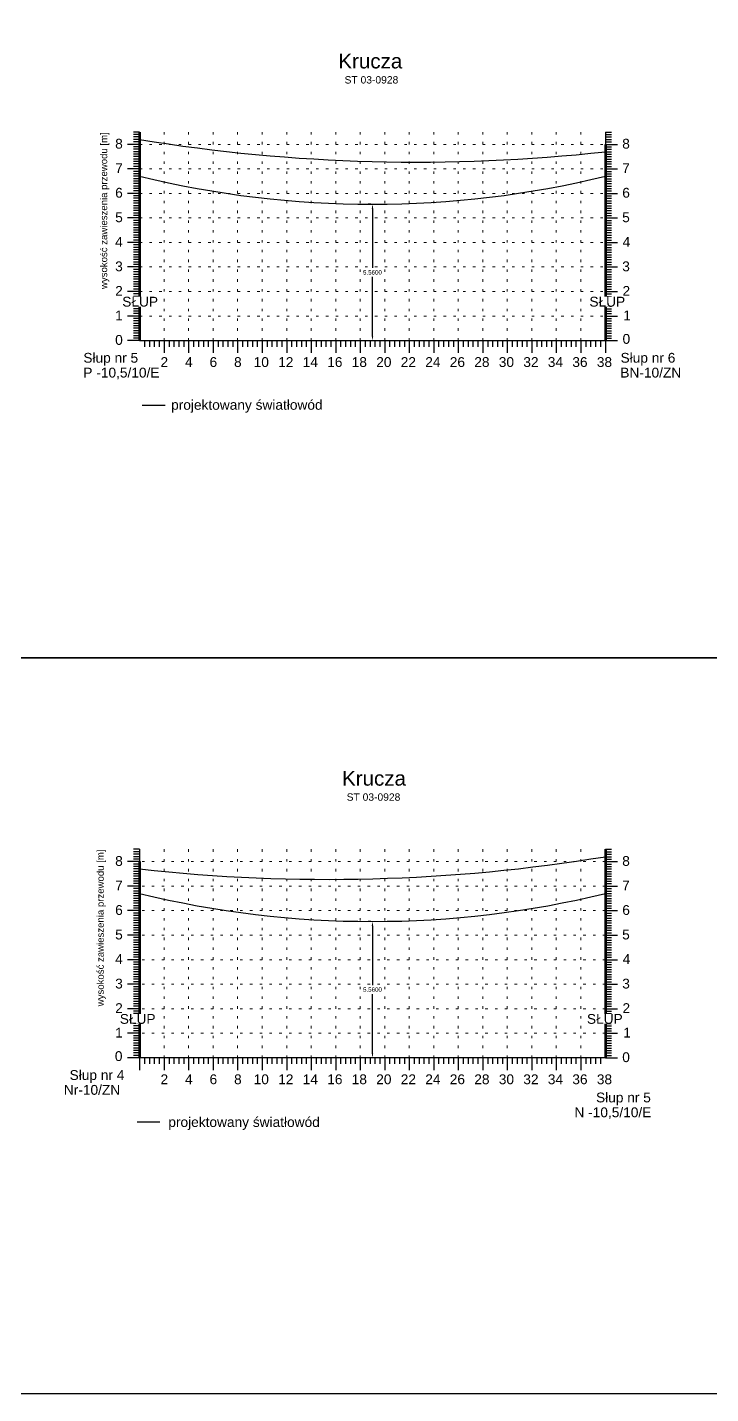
# Model space of a CAD drawing. Header units: metres. Extents: x -155 to 1812, y 681 to 886.
# Drawn here: x 806.1 to 834, y 770.5 to 826.2 of the extents above; entities that cross this region are included whole.
import ezdxf

# ---------------------------------------------------------------- set-up
doc = ezdxf.new("R2010")
doc.units = ezdxf.units.M
doc.header["$MEASUREMENT"] = 0
doc.linetypes.add('ACAD_ISO07W100', pattern=[3, 0, -3])
doc.styles.get("Standard").update_dxf_attribs({"font": 'arial.ttf'})
doc.dimstyles.get("Standard").update_dxf_attribs({"dimtxt": 0.18, "dimasz": 0.18, "dimexe": 0.18, "dimexo": 0.0625, "dimgap": 0.09, "dimtad": 0, "dimtih": 1, "dimtoh": 1, "dimdec": 4, "dimzin": 0, "dimdsep": 46, "dimtxsty": 'Standard', "dimcen": 0.09, "dimadec": 0, "dimazin": 0, "dimtfac": 1, "dimtdec": 4, "dimtofl": 0, "dimtmove": 0, "dimatfit": 3, "dimfxl": 1, "dimtolj": 1, "dimtzin": 0, "dimarcsym": 0})

# ---------------------------------------------------------------- blocks, each defined once
blk = doc.blocks.new('*D292')
at = {"color": 0, "lineweight": -2}
for p, q in [((820.098, 819.016), (819.98, 819.016)), ((820.16, 818.836), (820.16, 816.418)), ((820.16, 813.636), (820.16, 816.054)), ((813.323, 813.456), (820.34, 813.456))]:
    blk.add_line(p, q, dxfattribs=at)
at = {"color": 0}
for points in [[(820.19, 818.836), (820.13, 818.836), (820.16, 819.016)], [(820.13, 813.636), (820.19, 813.636), (820.16, 813.456)]]:
    blk.add_solid(points, dxfattribs=at)
at = {"layer": 'Defpoints', "color": 0}
for p in [(820.16, 819.016), (813.26, 813.456), (820.16, 813.456)]:
    blk.add_point(p, dxfattribs=at)
at = {"color": 0, "lineweight": 25, "insert": (820.16, 816.236), "char_height": 0.18, "attachment_point": 5}
blk.add_mtext('\\A1;5.5600', dxfattribs=at)
blk = doc.blocks.new('*D221')
at = {"color": 0, "lineweight": -2}
for p, q in [((820.098, 789.775), (819.98, 789.775)), ((820.16, 789.595), (820.16, 787.177)), ((820.16, 784.395), (820.16, 786.813)), ((826.998, 784.215), (819.98, 784.215))]:
    blk.add_line(p, q, dxfattribs=at)
at = {"color": 0}
for points in [[(820.19, 789.595), (820.13, 789.595), (820.16, 789.775)], [(820.13, 784.395), (820.19, 784.395), (820.16, 784.215)]]:
    blk.add_solid(points, dxfattribs=at)
at = {"layer": 'Defpoints', "color": 0}
for p in [(820.16, 789.775), (820.16, 784.215), (827.06, 784.215)]:
    blk.add_point(p, dxfattribs=at)
at = {"color": 0, "lineweight": 25, "insert": (820.16, 786.995), "char_height": 0.18, "attachment_point": 5}
blk.add_mtext('\\A1;5.5600', dxfattribs=at)

msp = doc.modelspace()

# ---------------------------------------------------------------- linework, layer by layer
for p, q in [((810.66049, 821.95596), (810.41049, 821.95596)), ((810.66049, 821.85596), (810.41049, 821.85596)), ((810.66049, 821.75596), (810.41049, 821.75596)), ((810.66049, 821.65596), (810.41049, 821.65596)), ((810.66049, 821.95596), (810.66049, 813.45596)), ((829.66049, 821.95596), (829.66049, 813.45596)), ((829.66049, 821.95596), (829.91049, 821.95596)), ((829.66049, 821.85596), (829.91049, 821.85596)), ((829.66049, 821.75596), (829.91049, 821.75596)), ((829.66049, 821.65596), (829.91049, 821.65596)), ((810.66049, 821.45596), (810.16049, 821.45596)), ((810.66049, 821.45596), (810.16049, 821.45596)), ((810.66049, 821.55596), (810.41049, 821.55596)), ((810.66049, 821.35596), (810.41049, 821.35596)), ((810.66049, 821.25596), (810.41049, 821.25596)), ((810.66049, 821.15596), (810.41049, 821.15596)), ((829.66049, 821.55596), (829.91049, 821.55596)), ((829.66049, 821.45596), (830.16049, 821.45596)), ((829.66049, 821.45596), (830.16049, 821.45596)), ((829.66049, 821.35596), (829.91049, 821.35596)), ((829.66049, 821.25596), (829.91049, 821.25596)), ((829.66049, 821.15596), (829.91049, 821.15596)), ((810.66049, 821.05596), (810.41049, 821.05596)), ((810.66049, 820.95596), (810.41049, 820.95596)), ((810.66049, 820.85596), (810.41049, 820.85596)), ((810.66049, 820.75596), (810.41049, 820.75596)), ((810.66049, 820.65596), (810.41049, 820.65596)), ((810.66049, 820.55596), (810.41049, 820.55596)), ((829.66049, 821.05596), (829.91049, 821.05596)), ((829.66049, 820.95596), (829.91049, 820.95596)), ((829.66049, 820.85596), (829.91049, 820.85596)), ((829.66049, 820.75596), (829.91049, 820.75596)), ((829.66049, 820.65596), (829.91049, 820.65596)), ((829.66049, 820.55596), (829.91049, 820.55596)), ((810.66049, 820.45596), (810.16049, 820.45596)), ((810.66049, 820.45596), (810.16049, 820.45596)), ((810.66049, 820.35596), (810.41049, 820.35596)), ((810.66049, 820.25596), (810.41049, 820.25596)), ((810.66049, 820.15596), (810.41049, 820.15596)), ((810.66049, 820.05596), (810.41049, 820.05596)), ((829.66049, 820.45596), (830.16049, 820.45596)), ((829.66049, 820.45596), (830.16049, 820.45596)), ((829.66049, 820.35596), (829.91049, 820.35596)), ((829.66049, 820.25596), (829.91049, 820.25596)), ((829.66049, 820.15596), (829.91049, 820.15596)), ((829.66049, 820.05596), (829.91049, 820.05596)), ((810.66049, 819.45596), (810.16049, 819.45596)), ((810.66049, 819.45596), (810.16049, 819.45596)), ((810.66049, 819.95596), (810.41049, 819.95596)), ((810.66049, 819.85596), (810.41049, 819.85596)), ((810.66049, 819.75596), (810.41049, 819.75596)), ((810.66049, 819.65596), (810.41049, 819.65596)), ((810.66049, 819.55596), (810.41049, 819.55596)), ((829.66049, 819.95596), (829.91049, 819.95596)), ((829.66049, 819.85596), (829.91049, 819.85596)), ((829.66049, 819.75596), (829.91049, 819.75596)), ((829.66049, 819.65596), (829.91049, 819.65596)), ((829.66049, 819.55596), (829.91049, 819.55596)), ((829.66049, 819.45596), (830.16049, 819.45596)), ((829.66049, 819.45596), (830.16049, 819.45596)), ((810.66049, 819.35596), (810.41049, 819.35596)), ((810.66049, 819.25596), (810.41049, 819.25596)), ((810.66049, 819.15596), (810.41049, 819.15596)), ((810.66049, 819.05596), (810.41049, 819.05596)), ((810.66049, 818.95596), (810.41049, 818.95596)), ((829.66049, 819.35596), (829.91049, 819.35596)), ((829.66049, 819.25596), (829.91049, 819.25596)), ((829.66049, 819.15596), (829.91049, 819.15596)), ((829.66049, 819.05596), (829.91049, 819.05596)), ((829.66049, 818.95596), (829.91049, 818.95596)), ((810.66049, 818.45596), (810.16049, 818.45596)), ((810.66049, 818.45596), (810.16049, 818.45596)), ((810.66049, 818.85596), (810.41049, 818.85596)), ((810.66049, 818.75596), (810.41049, 818.75596)), ((810.66049, 818.65596), (810.41049, 818.65596)), ((810.66049, 818.55596), (810.41049, 818.55596)), ((810.66049, 818.35596), (810.41049, 818.35596)), ((829.66049, 818.85596), (829.91049, 818.85596)), ((829.66049, 818.75596), (829.91049, 818.75596)), ((829.66049, 818.65596), (829.91049, 818.65596)), ((829.66049, 818.55596), (829.91049, 818.55596)), ((829.66049, 818.45596), (830.16049, 818.45596)), ((829.66049, 818.45596), (830.16049, 818.45596)), ((829.66049, 818.35596), (829.91049, 818.35596)), ((810.66049, 818.25596), (810.41049, 818.25596)), ((810.66049, 818.15596), (810.41049, 818.15596)), ((810.66049, 818.05596), (810.41049, 818.05596)), ((810.66049, 817.95596), (810.41049, 817.95596)), ((810.66049, 817.85596), (810.41049, 817.85596)), ((810.66049, 817.75596), (810.41049, 817.75596)), ((829.66049, 818.25596), (829.91049, 818.25596)), ((829.66049, 818.15596), (829.91049, 818.15596)), ((829.66049, 818.05596), (829.91049, 818.05596)), ((829.66049, 817.95596), (829.91049, 817.95596)), ((829.66049, 817.85596), (829.91049, 817.85596)), ((829.66049, 817.75596), (829.91049, 817.75596)), ((810.66049, 817.45596), (810.16049, 817.45596)), ((810.66049, 817.45596), (810.16049, 817.45596)), ((810.66049, 817.65596), (810.41049, 817.65596)), ((810.66049, 817.55596), (810.41049, 817.55596)), ((810.66049, 817.35596), (810.41049, 817.35596)), ((810.66049, 817.25596), (810.41049, 817.25596)), ((829.66049, 817.65596), (829.91049, 817.65596)), ((829.66049, 817.55596), (829.91049, 817.55596)), ((829.66049, 817.45596), (830.16049, 817.45596)), ((829.66049, 817.45596), (830.16049, 817.45596)), ((829.66049, 817.35596), (829.91049, 817.35596)), ((829.66049, 817.25596), (829.91049, 817.25596)), ((810.66049, 817.15596), (810.41049, 817.15596)), ((810.66049, 817.05596), (810.41049, 817.05596)), ((810.66049, 816.95596), (810.41049, 816.95596)), ((810.66049, 816.85596), (810.41049, 816.85596)), ((810.66049, 816.75596), (810.41049, 816.75596)), ((810.66049, 816.65596), (810.41049, 816.65596)), ((829.66049, 817.15596), (829.91049, 817.15596)), ((829.66049, 817.05596), (829.91049, 817.05596)), ((829.66049, 816.95596), (829.91049, 816.95596)), ((829.66049, 816.85596), (829.91049, 816.85596)), ((829.66049, 816.75596), (829.91049, 816.75596)), ((829.66049, 816.65596), (829.91049, 816.65596)), ((810.66049, 816.45596), (810.16049, 816.45596)), ((810.66049, 816.45596), (810.16049, 816.45596)), ((810.66049, 816.55596), (810.41049, 816.55596)), ((810.66049, 816.35596), (810.41049, 816.35596)), ((810.66049, 816.25596), (810.41049, 816.25596)), ((810.66049, 816.15596), (810.41049, 816.15596)), ((829.66049, 816.55596), (829.91049, 816.55596)), ((829.66049, 816.45596), (830.16049, 816.45596)), ((829.66049, 816.45596), (830.16049, 816.45596)), ((829.66049, 816.35596), (829.91049, 816.35596)), ((829.66049, 816.25596), (829.91049, 816.25596)), ((829.66049, 816.15596), (829.91049, 816.15596)), ((810.66049, 816.05596), (810.41049, 816.05596)), ((810.66049, 815.95596), (810.41049, 815.95596)), ((810.66049, 815.85596), (810.41049, 815.85596)), ((810.66049, 815.75596), (810.41049, 815.75596)), ((810.66049, 815.65596), (810.41049, 815.65596)), ((810.66049, 815.55596), (810.41049, 815.55596)), ((829.66049, 816.05596), (829.91049, 816.05596)), ((829.66049, 815.95596), (829.91049, 815.95596)), ((829.66049, 815.85596), (829.91049, 815.85596)), ((829.66049, 815.75596), (829.91049, 815.75596)), ((829.66049, 815.65596), (829.91049, 815.65596)), ((829.66049, 815.55596), (829.91049, 815.55596)), ((810.66049, 815.45596), (810.16049, 815.45596)), ((810.66049, 815.45596), (810.16049, 815.45596)), ((810.66049, 815.35596), (810.41049, 815.35596)), ((810.66049, 815.25596), (810.41049, 815.25596)), ((810.66049, 815.15596), (810.41049, 815.15596)), ((810.66049, 815.05596), (810.41049, 815.05596)), ((829.66049, 815.45596), (830.16049, 815.45596)), ((829.66049, 815.45596), (830.16049, 815.45596)), ((829.66049, 815.35596), (829.91049, 815.35596)), ((829.66049, 815.25596), (829.91049, 815.25596)), ((829.66049, 815.15596), (829.91049, 815.15596)), ((829.66049, 815.05596), (829.91049, 815.05596)), ((810.66049, 814.45596), (810.16049, 814.45596)), ((810.66049, 814.45596), (810.16049, 814.45596)), ((810.66049, 814.95596), (810.41049, 814.95596)), ((810.66049, 814.85596), (810.41049, 814.85596)), ((810.66049, 814.75596), (810.41049, 814.75596)), ((810.66049, 814.65596), (810.41049, 814.65596)), ((810.66049, 814.55596), (810.41049, 814.55596)), ((829.66049, 814.95596), (829.91049, 814.95596)), ((829.66049, 814.85596), (829.91049, 814.85596)), ((829.66049, 814.75596), (829.91049, 814.75596)), ((829.66049, 814.65596), (829.91049, 814.65596)), ((829.66049, 814.55596), (829.91049, 814.55596)), ((829.66049, 814.45596), (830.16049, 814.45596)), ((829.66049, 814.45596), (830.16049, 814.45596)), ((810.66049, 814.35596), (810.41049, 814.35596)), ((810.66049, 814.25596), (810.41049, 814.25596)), ((810.66049, 814.15596), (810.41049, 814.15596)), ((810.66049, 814.05596), (810.41049, 814.05596)), ((810.66049, 813.95596), (810.41049, 813.95596)), ((829.66049, 814.35596), (829.91049, 814.35596)), ((829.66049, 814.25596), (829.91049, 814.25596)), ((829.66049, 814.15596), (829.91049, 814.15596)), ((829.66049, 814.05596), (829.91049, 814.05596)), ((829.66049, 813.95596), (829.91049, 813.95596)), ((810.66049, 813.45596), (810.16049, 813.45596)), ((810.66049, 813.85596), (810.41049, 813.85596)), ((810.66049, 813.75596), (810.41049, 813.75596)), ((810.66049, 813.65596), (810.41049, 813.65596)), ((810.66049, 813.55596), (810.41049, 813.55596)), ((810.66049, 813.45596), (810.41049, 813.45596)), ((810.66049, 813.45596), (830.16049, 813.45596)), ((810.86049, 813.45596), (810.86049, 813.20596)), ((811.06049, 813.45596), (811.06049, 813.20596)), ((811.26049, 813.45596), (811.26049, 813.20596)), ((811.46049, 813.45596), (811.46049, 813.20596)), ((811.66049, 813.45596), (811.66049, 812.95596)), ((811.86049, 813.45596), (811.86049, 813.20596)), ((812.06049, 813.45596), (812.06049, 813.20596)), ((812.26049, 813.45596), (812.26049, 813.20596)), ((812.46049, 813.45596), (812.46049, 813.20596)), ((812.66049, 813.45596), (812.66049, 812.95596)), ((812.86049, 813.45596), (812.86049, 813.20596)), ((813.06049, 813.45596), (813.06049, 813.20596)), ((813.26049, 813.45596), (813.26049, 813.20596)), ((813.46049, 813.45596), (813.46049, 813.20596)), ((813.66049, 813.45596), (813.66049, 812.95596)), ((813.86049, 813.45596), (813.86049, 813.20596)), ((814.06049, 813.45596), (814.06049, 813.20596)), ((814.26049, 813.45596), (814.26049, 813.20596)), ((814.46049, 813.45596), (814.46049, 813.20596)), ((814.66049, 813.45596), (814.66049, 812.95596)), ((814.86049, 813.45596), (814.86049, 813.20596)), ((815.06049, 813.45596), (815.06049, 813.20596)), ((815.26049, 813.45596), (815.26049, 813.20596)), ((815.46049, 813.45596), (815.46049, 813.20596)), ((815.66049, 813.45596), (815.66049, 812.95596)), ((815.86049, 813.45596), (815.86049, 813.20596)), ((816.06049, 813.45596), (816.06049, 813.20596)), ((816.26049, 813.45596), (816.26049, 813.20596)), ((816.46049, 813.45596), (816.46049, 813.20596)), ((816.66049, 813.45596), (816.66049, 812.95596)), ((816.86049, 813.45596), (816.86049, 813.20596)), ((817.06049, 813.45596), (817.06049, 813.20596)), ((817.26049, 813.45596), (817.26049, 813.20596)), ((817.46049, 813.45596), (817.46049, 813.20596)), ((817.66049, 813.45596), (817.66049, 812.95596)), ((817.86049, 813.45596), (817.86049, 813.20596)), ((818.06049, 813.45596), (818.06049, 813.20596)), ((818.26049, 813.45596), (818.26049, 813.20596)), ((818.46049, 813.45596), (818.46049, 813.20596)), ((818.66049, 813.45596), (818.66049, 812.95596)), ((818.86049, 813.45596), (818.86049, 813.20596)), ((819.06049, 813.45596), (819.06049, 813.20596)), ((819.26049, 813.45596), (819.26049, 813.20596)), ((819.46049, 813.45596), (819.46049, 813.20596)), ((819.66049, 813.45596), (819.66049, 812.95596)), ((819.86049, 813.45596), (819.86049, 813.20596)), ((820.06049, 813.45596), (820.06049, 813.20596)), ((820.26049, 813.45596), (820.26049, 813.20596)), ((820.46049, 813.45596), (820.46049, 813.20596)), ((820.66049, 813.45596), (820.66049, 812.95596)), ((820.86049, 813.45596), (820.86049, 813.20596)), ((821.06049, 813.45596), (821.06049, 813.20596)), ((821.26049, 813.45596), (821.26049, 813.20596)), ((821.46049, 813.45596), (821.46049, 813.20596)), ((821.66049, 813.45596), (821.66049, 812.95596)), ((821.86049, 813.45596), (821.86049, 813.20596)), ((822.06049, 813.45596), (822.06049, 813.20596)), ((822.26049, 813.45596), (822.26049, 813.20596)), ((822.46049, 813.45596), (822.46049, 813.20596)), ((822.66049, 813.45596), (822.66049, 812.95596)), ((822.86049, 813.45596), (822.86049, 813.20596)), ((823.06049, 813.45596), (823.06049, 813.20596)), ((823.26049, 813.45596), (823.26049, 813.20596)), ((823.46049, 813.45596), (823.46049, 813.20596)), ((823.66049, 813.45596), (823.66049, 812.95596)), ((823.86049, 813.45596), (823.86049, 813.20596)), ((824.06049, 813.45596), (824.06049, 813.20596)), ((824.26049, 813.45596), (824.26049, 813.20596)), ((824.46049, 813.45596), (824.46049, 813.20596)), ((824.66049, 813.45596), (824.66049, 812.95596)), ((824.86049, 813.45596), (824.86049, 813.20596)), ((825.06049, 813.45596), (825.06049, 813.20596)), ((825.26049, 813.45596), (825.26049, 813.20596)), ((825.46049, 813.45596), (825.46049, 813.20596)), ((825.66049, 813.45596), (825.66049, 812.95596)), ((825.86049, 813.45596), (825.86049, 813.20596)), ((826.06049, 813.45596), (826.06049, 813.20596)), ((826.26049, 813.45596), (826.26049, 813.20596)), ((826.46049, 813.45596), (826.46049, 813.20596)), ((826.66049, 813.45596), (826.66049, 812.95596)), ((826.86049, 813.45596), (826.86049, 813.20596)), ((827.06049, 813.45596), (827.06049, 813.20596)), ((827.26049, 813.45596), (827.26049, 813.20596)), ((827.46049, 813.45596), (827.46049, 813.20596)), ((827.66049, 813.45596), (827.66049, 812.95596)), ((827.86049, 813.45596), (827.86049, 813.20596)), ((828.06049, 813.45596), (828.06049, 813.20596)), ((828.26049, 813.45596), (828.26049, 813.20596)), ((828.46049, 813.45596), (828.46049, 813.20596)), ((828.66049, 813.45596), (828.66049, 812.95596)), ((828.86049, 813.45596), (828.86049, 813.20596)), ((829.06049, 813.45596), (829.06049, 813.20596)), ((829.26049, 813.45596), (829.26049, 813.20596)), ((829.46049, 813.45596), (829.46049, 813.20596)), ((829.66049, 813.85596), (829.91049, 813.85596)), ((829.66049, 813.75596), (829.91049, 813.75596)), ((829.66049, 813.65596), (829.91049, 813.65596)), ((829.66049, 813.55596), (829.91049, 813.55596)), ((829.66049, 813.45596), (829.66049, 812.95596)), ((829.66049, 813.45596), (830.16049, 813.45596)), ((829.66049, 813.45596), (829.91049, 813.45596)), ((810.66049, 792.71467), (810.41049, 792.71467)), ((810.66049, 792.71467), (810.66049, 784.21467)), ((829.66049, 792.71467), (829.66049, 784.21467)), ((829.66049, 792.71467), (829.91049, 792.71467)), ((810.66049, 792.21467), (810.16049, 792.21467)), ((810.66049, 792.21467), (810.16049, 792.21467)), ((810.66049, 792.61467), (810.41049, 792.61467)), ((810.66049, 792.51467), (810.41049, 792.51467)), ((810.66049, 792.41467), (810.41049, 792.41467)), ((810.66049, 792.31467), (810.41049, 792.31467)), ((829.66049, 792.61467), (829.91049, 792.61467)), ((829.66049, 792.51467), (829.91049, 792.51467)), ((829.66049, 792.41467), (829.91049, 792.41467)), ((829.66049, 792.31467), (829.91049, 792.31467)), ((829.66049, 792.21467), (830.16049, 792.21467)), ((829.66049, 792.21467), (830.16049, 792.21467)), ((810.66049, 792.11467), (810.41049, 792.11467)), ((810.66049, 792.01467), (810.41049, 792.01467)), ((810.66049, 791.91467), (810.41049, 791.91467)), ((810.66049, 791.81467), (810.41049, 791.81467)), ((810.66049, 791.71467), (810.41049, 791.71467)), ((810.66049, 791.61467), (810.41049, 791.61467)), ((829.66049, 792.11467), (829.91049, 792.11467)), ((829.66049, 792.01467), (829.91049, 792.01467)), ((829.66049, 791.91467), (829.91049, 791.91467)), ((829.66049, 791.81467), (829.91049, 791.81467)), ((829.66049, 791.71467), (829.91049, 791.71467)), ((829.66049, 791.61467), (829.91049, 791.61467)), ((810.66049, 791.21467), (810.16049, 791.21467)), ((810.66049, 791.21467), (810.16049, 791.21467)), ((810.66049, 791.51467), (810.41049, 791.51467)), ((810.66049, 791.41467), (810.41049, 791.41467)), ((810.66049, 791.31467), (810.41049, 791.31467)), ((810.66049, 791.11467), (810.41049, 791.11467)), ((829.66049, 791.51467), (829.91049, 791.51467)), ((829.66049, 791.41467), (829.91049, 791.41467)), ((829.66049, 791.31467), (829.91049, 791.31467)), ((829.66049, 791.21467), (830.16049, 791.21467)), ((829.66049, 791.21467), (830.16049, 791.21467)), ((829.66049, 791.11467), (829.91049, 791.11467)), ((810.66049, 791.01467), (810.41049, 791.01467)), ((810.66049, 790.91467), (810.41049, 790.91467)), ((810.66049, 790.81467), (810.41049, 790.81467)), ((810.66049, 790.71467), (810.41049, 790.71467)), ((810.66049, 790.61467), (810.41049, 790.61467)), ((810.66049, 790.51467), (810.41049, 790.51467)), ((829.66049, 791.01467), (829.91049, 791.01467)), ((829.66049, 790.91467), (829.91049, 790.91467)), ((829.66049, 790.81467), (829.91049, 790.81467)), ((829.66049, 790.71467), (829.91049, 790.71467)), ((829.66049, 790.61467), (829.91049, 790.61467)), ((829.66049, 790.51467), (829.91049, 790.51467)), ((810.66049, 790.21467), (810.16049, 790.21467)), ((810.66049, 790.21467), (810.16049, 790.21467)), ((810.66049, 790.41467), (810.41049, 790.41467)), ((810.66049, 790.31467), (810.41049, 790.31467)), ((810.66049, 790.11467), (810.41049, 790.11467)), ((810.66049, 790.01467), (810.41049, 790.01467)), ((810.66049, 789.91467), (810.41049, 789.91467)), ((829.66049, 790.41467), (829.91049, 790.41467)), ((829.66049, 790.31467), (829.91049, 790.31467)), ((829.66049, 790.21467), (830.16049, 790.21467)), ((829.66049, 790.21467), (830.16049, 790.21467)), ((829.66049, 790.11467), (829.91049, 790.11467)), ((829.66049, 790.01467), (829.91049, 790.01467)), ((829.66049, 789.91467), (829.91049, 789.91467)), ((810.66049, 789.81467), (810.41049, 789.81467)), ((810.66049, 789.71467), (810.41049, 789.71467)), ((810.66049, 789.61467), (810.41049, 789.61467)), ((810.66049, 789.51467), (810.41049, 789.51467)), ((810.66049, 789.41467), (810.41049, 789.41467)), ((829.66049, 789.81467), (829.91049, 789.81467)), ((829.66049, 789.71467), (829.91049, 789.71467)), ((829.66049, 789.61467), (829.91049, 789.61467)), ((829.66049, 789.51467), (829.91049, 789.51467)), ((829.66049, 789.41467), (829.91049, 789.41467)), ((810.66049, 789.21467), (810.16049, 789.21467)), ((810.66049, 789.21467), (810.16049, 789.21467)), ((810.66049, 789.31467), (810.41049, 789.31467)), ((810.66049, 789.11467), (810.41049, 789.11467)), ((810.66049, 789.01467), (810.41049, 789.01467)), ((810.66049, 788.91467), (810.41049, 788.91467)), ((810.66049, 788.81467), (810.41049, 788.81467)), ((829.66049, 789.31467), (829.91049, 789.31467)), ((829.66049, 789.21467), (830.16049, 789.21467)), ((829.66049, 789.21467), (830.16049, 789.21467)), ((829.66049, 789.11467), (829.91049, 789.11467)), ((829.66049, 789.01467), (829.91049, 789.01467)), ((829.66049, 788.91467), (829.91049, 788.91467)), ((829.66049, 788.81467), (829.91049, 788.81467)), ((810.66049, 788.71467), (810.41049, 788.71467)), ((810.66049, 788.61467), (810.41049, 788.61467)), ((810.66049, 788.51467), (810.41049, 788.51467)), ((810.66049, 788.41467), (810.41049, 788.41467)), ((810.66049, 788.31467), (810.41049, 788.31467)), ((829.66049, 788.71467), (829.91049, 788.71467)), ((829.66049, 788.61467), (829.91049, 788.61467)), ((829.66049, 788.51467), (829.91049, 788.51467)), ((829.66049, 788.41467), (829.91049, 788.41467)), ((829.66049, 788.31467), (829.91049, 788.31467)), ((810.66049, 788.21467), (810.16049, 788.21467)), ((810.66049, 788.21467), (810.16049, 788.21467)), ((810.66049, 788.11467), (810.41049, 788.11467)), ((810.66049, 788.01467), (810.41049, 788.01467)), ((810.66049, 787.91467), (810.41049, 787.91467)), ((810.66049, 787.81467), (810.41049, 787.81467)), ((810.66049, 787.71467), (810.41049, 787.71467)), ((829.66049, 788.21467), (830.16049, 788.21467)), ((829.66049, 788.21467), (830.16049, 788.21467)), ((829.66049, 788.11467), (829.91049, 788.11467)), ((829.66049, 788.01467), (829.91049, 788.01467)), ((829.66049, 787.91467), (829.91049, 787.91467)), ((829.66049, 787.81467), (829.91049, 787.81467)), ((829.66049, 787.71467), (829.91049, 787.71467)), ((810.66049, 787.21467), (810.16049, 787.21467)), ((810.66049, 787.21467), (810.16049, 787.21467)), ((810.66049, 787.61467), (810.41049, 787.61467)), ((810.66049, 787.51467), (810.41049, 787.51467)), ((810.66049, 787.41467), (810.41049, 787.41467)), ((810.66049, 787.31467), (810.41049, 787.31467)), ((829.66049, 787.61467), (829.91049, 787.61467)), ((829.66049, 787.51467), (829.91049, 787.51467)), ((829.66049, 787.41467), (829.91049, 787.41467)), ((829.66049, 787.31467), (829.91049, 787.31467)), ((829.66049, 787.21467), (830.16049, 787.21467)), ((829.66049, 787.21467), (830.16049, 787.21467)), ((810.66049, 787.11467), (810.41049, 787.11467)), ((810.66049, 787.01467), (810.41049, 787.01467)), ((810.66049, 786.91467), (810.41049, 786.91467)), ((810.66049, 786.81467), (810.41049, 786.81467)), ((810.66049, 786.71467), (810.41049, 786.71467)), ((810.66049, 786.61467), (810.41049, 786.61467)), ((829.66049, 787.11467), (829.91049, 787.11467)), ((829.66049, 787.01467), (829.91049, 787.01467)), ((829.66049, 786.91467), (829.91049, 786.91467)), ((829.66049, 786.81467), (829.91049, 786.81467)), ((829.66049, 786.71467), (829.91049, 786.71467)), ((829.66049, 786.61467), (829.91049, 786.61467)), ((810.66049, 786.21467), (810.16049, 786.21467)), ((810.66049, 786.21467), (810.16049, 786.21467)), ((810.66049, 786.51467), (810.41049, 786.51467)), ((810.66049, 786.41467), (810.41049, 786.41467)), ((810.66049, 786.31467), (810.41049, 786.31467)), ((810.66049, 786.11467), (810.41049, 786.11467)), ((810.66049, 786.01467), (810.41049, 786.01467)), ((829.66049, 786.51467), (829.91049, 786.51467)), ((829.66049, 786.41467), (829.91049, 786.41467)), ((829.66049, 786.31467), (829.91049, 786.31467)), ((829.66049, 786.21467), (830.16049, 786.21467)), ((829.66049, 786.21467), (830.16049, 786.21467)), ((829.66049, 786.11467), (829.91049, 786.11467)), ((829.66049, 786.01467), (829.91049, 786.01467)), ((810.66049, 785.91467), (810.41049, 785.91467)), ((810.66049, 785.81467), (810.41049, 785.81467)), ((810.66049, 785.71467), (810.41049, 785.71467)), ((810.66049, 785.61467), (810.41049, 785.61467)), ((810.66049, 785.51467), (810.41049, 785.51467)), ((829.66049, 785.91467), (829.91049, 785.91467)), ((829.66049, 785.81467), (829.91049, 785.81467)), ((829.66049, 785.71467), (829.91049, 785.71467)), ((829.66049, 785.61467), (829.91049, 785.61467)), ((829.66049, 785.51467), (829.91049, 785.51467)), ((810.66049, 785.21467), (810.16049, 785.21467)), ((810.66049, 785.21467), (810.16049, 785.21467)), ((810.66049, 785.41467), (810.41049, 785.41467)), ((810.66049, 785.31467), (810.41049, 785.31467)), ((810.66049, 785.11467), (810.41049, 785.11467)), ((810.66049, 785.01467), (810.41049, 785.01467)), ((810.66049, 784.91467), (810.41049, 784.91467)), ((829.66049, 785.41467), (829.91049, 785.41467)), ((829.66049, 785.31467), (829.91049, 785.31467)), ((829.66049, 785.21467), (830.16049, 785.21467)), ((829.66049, 785.21467), (830.16049, 785.21467)), ((829.66049, 785.11467), (829.91049, 785.11467)), ((829.66049, 785.01467), (829.91049, 785.01467)), ((829.66049, 784.91467), (829.91049, 784.91467)), ((810.66049, 784.81467), (810.41049, 784.81467)), ((810.66049, 784.71467), (810.41049, 784.71467)), ((810.66049, 784.61467), (810.41049, 784.61467)), ((810.66049, 784.51467), (810.41049, 784.51467)), ((810.66049, 784.41467), (810.41049, 784.41467)), ((829.66049, 784.81467), (829.91049, 784.81467)), ((829.66049, 784.71467), (829.91049, 784.71467)), ((829.66049, 784.61467), (829.91049, 784.61467)), ((829.66049, 784.51467), (829.91049, 784.51467)), ((829.66049, 784.41467), (829.91049, 784.41467)), ((829.66049, 784.21467), (810.16049, 784.21467)), ((810.66049, 784.21467), (810.16049, 784.21467)), ((810.66049, 784.31467), (810.41049, 784.31467)), ((810.66049, 784.21467), (810.41049, 784.21467)), ((810.66049, 784.21467), (810.66049, 783.71467)), ((810.86049, 784.21467), (810.86049, 783.96467)), ((811.06049, 784.21467), (811.06049, 783.96467)), ((811.26049, 784.21467), (811.26049, 783.96467)), ((811.46049, 784.21467), (811.46049, 783.96467)), ((811.66049, 784.21467), (811.66049, 783.71467)), ((811.86049, 784.21467), (811.86049, 783.96467)), ((812.06049, 784.21467), (812.06049, 783.96467)), ((812.26049, 784.21467), (812.26049, 783.96467)), ((812.46049, 784.21467), (812.46049, 783.96467)), ((812.66049, 784.21467), (812.66049, 783.71467)), ((812.86049, 784.21467), (812.86049, 783.96467)), ((813.06049, 784.21467), (813.06049, 783.96467)), ((813.26049, 784.21467), (813.26049, 783.96467)), ((813.46049, 784.21467), (813.46049, 783.96467)), ((813.66049, 784.21467), (813.66049, 783.71467)), ((813.86049, 784.21467), (813.86049, 783.96467)), ((814.06049, 784.21467), (814.06049, 783.96467)), ((814.26049, 784.21467), (814.26049, 783.96467)), ((814.46049, 784.21467), (814.46049, 783.96467)), ((814.66049, 784.21467), (814.66049, 783.71467)), ((814.86049, 784.21467), (814.86049, 783.96467)), ((815.06049, 784.21467), (815.06049, 783.96467)), ((815.26049, 784.21467), (815.26049, 783.96467)), ((815.46049, 784.21467), (815.46049, 783.96467)), ((815.66049, 784.21467), (815.66049, 783.71467)), ((815.86049, 784.21467), (815.86049, 783.96467)), ((816.06049, 784.21467), (816.06049, 783.96467)), ((816.26049, 784.21467), (816.26049, 783.96467)), ((816.46049, 784.21467), (816.46049, 783.96467)), ((816.66049, 784.21467), (816.66049, 783.71467)), ((816.86049, 784.21467), (816.86049, 783.96467)), ((817.06049, 784.21467), (817.06049, 783.96467)), ((817.26049, 784.21467), (817.26049, 783.96467)), ((817.46049, 784.21467), (817.46049, 783.96467)), ((817.66049, 784.21467), (817.66049, 783.71467)), ((817.86049, 784.21467), (817.86049, 783.96467)), ((818.06049, 784.21467), (818.06049, 783.96467)), ((818.26049, 784.21467), (818.26049, 783.96467)), ((818.46049, 784.21467), (818.46049, 783.96467)), ((818.66049, 784.21467), (818.66049, 783.71467)), ((818.86049, 784.21467), (818.86049, 783.96467)), ((819.06049, 784.21467), (819.06049, 783.96467)), ((819.26049, 784.21467), (819.26049, 783.96467)), ((819.46049, 784.21467), (819.46049, 783.96467)), ((819.66049, 784.21467), (819.66049, 783.71467)), ((819.86049, 784.21467), (819.86049, 783.96467)), ((820.06049, 784.21467), (820.06049, 783.96467)), ((820.26049, 784.21467), (820.26049, 783.96467)), ((820.46049, 784.21467), (820.46049, 783.96467)), ((820.66049, 784.21467), (820.66049, 783.71467)), ((820.86049, 784.21467), (820.86049, 783.96467)), ((821.06049, 784.21467), (821.06049, 783.96467)), ((821.26049, 784.21467), (821.26049, 783.96467)), ((821.46049, 784.21467), (821.46049, 783.96467)), ((821.66049, 784.21467), (821.66049, 783.71467)), ((821.86049, 784.21467), (821.86049, 783.96467)), ((822.06049, 784.21467), (822.06049, 783.96467)), ((822.26049, 784.21467), (822.26049, 783.96467)), ((822.46049, 784.21467), (822.46049, 783.96467)), ((822.66049, 784.21467), (822.66049, 783.71467)), ((822.86049, 784.21467), (822.86049, 783.96467)), ((823.06049, 784.21467), (823.06049, 783.96467)), ((823.26049, 784.21467), (823.26049, 783.96467)), ((823.46049, 784.21467), (823.46049, 783.96467)), ((823.66049, 784.21467), (823.66049, 783.71467)), ((823.86049, 784.21467), (823.86049, 783.96467)), ((824.06049, 784.21467), (824.06049, 783.96467)), ((824.26049, 784.21467), (824.26049, 783.96467)), ((824.46049, 784.21467), (824.46049, 783.96467)), ((824.66049, 784.21467), (824.66049, 783.71467)), ((824.86049, 784.21467), (824.86049, 783.96467)), ((825.06049, 784.21467), (825.06049, 783.96467)), ((825.26049, 784.21467), (825.26049, 783.96467)), ((825.46049, 784.21467), (825.46049, 783.96467)), ((825.66049, 784.21467), (825.66049, 783.71467)), ((825.86049, 784.21467), (825.86049, 783.96467)), ((826.06049, 784.21467), (826.06049, 783.96467)), ((826.26049, 784.21467), (826.26049, 783.96467)), ((826.46049, 784.21467), (826.46049, 783.96467)), ((826.66049, 784.21467), (826.66049, 783.71467)), ((826.86049, 784.21467), (826.86049, 783.96467)), ((827.06049, 784.21467), (827.06049, 783.96467)), ((827.26049, 784.21467), (827.26049, 783.96467)), ((827.46049, 784.21467), (827.46049, 783.96467)), ((827.66049, 784.21467), (827.66049, 783.71467)), ((827.86049, 784.21467), (827.86049, 783.96467)), ((828.06049, 784.21467), (828.06049, 783.96467)), ((828.26049, 784.21467), (828.26049, 783.96467)), ((828.46049, 784.21467), (828.46049, 783.96467)), ((828.66049, 784.21467), (828.66049, 783.71467)), ((828.86049, 784.21467), (828.86049, 783.96467)), ((829.06049, 784.21467), (829.06049, 783.96467)), ((829.26049, 784.21467), (829.26049, 783.96467)), ((829.46049, 784.21467), (829.46049, 783.96467)), ((829.66049, 784.31467), (829.91049, 784.31467)), ((829.66049, 784.21467), (830.16049, 784.21467)), ((829.66049, 784.21467), (829.91049, 784.21467))]:
    msp.add_line(p, q)
at = {"lineweight": 100}
for p, q in [((810.66049, 821.95596), (810.66049, 813.45596)), ((829.66049, 821.45596), (829.66049, 813.45596)), ((829.66049, 792.71467), (829.66049, 784.21467)), ((810.66049, 792.21467), (810.66049, 784.21467))]:
    msp.add_line(p, q, dxfattribs=at)
at = {"linetype": 'ACAD_ISO07W100', "lineweight": 15, "ltscale": 0.1}
for p, q in [((811.66049, 813.45596), (811.66049, 821.95596)), ((812.66049, 813.45596), (812.66049, 821.95596)), ((813.66049, 813.45596), (813.66049, 821.95596)), ((814.66049, 813.45596), (814.66049, 821.95596)), ((815.66049, 813.45596), (815.66049, 821.95596)), ((816.66049, 813.45596), (816.66049, 821.95596)), ((817.66049, 813.45596), (817.66049, 821.95596)), ((818.66049, 813.45596), (818.66049, 821.95596)), ((819.66049, 813.45596), (819.66049, 821.95596)), ((820.66049, 813.45596), (820.66049, 821.95596)), ((821.66049, 813.45596), (821.66049, 821.95596)), ((822.66049, 813.45596), (822.66049, 821.95596)), ((823.66049, 813.45596), (823.66049, 821.95596)), ((824.66049, 813.45596), (824.66049, 821.95596)), ((825.66049, 813.45596), (825.66049, 821.95596)), ((826.66049, 813.45596), (826.66049, 821.95596)), ((827.66049, 813.45596), (827.66049, 821.95596)), ((828.66049, 813.45596), (828.66049, 821.95596)), ((829.66049, 813.45596), (829.66049, 821.95596)), ((829.66049, 813.45596), (829.66049, 821.95596)), ((810.66049, 821.45596), (830.16049, 821.45596)), ((810.66049, 820.45596), (830.16049, 820.45596)), ((810.66049, 819.45596), (830.16049, 819.45596)), ((810.66049, 818.45596), (830.16049, 818.45596)), ((810.66049, 817.45596), (830.16049, 817.45596)), ((810.66049, 816.45596), (830.16049, 816.45596)), ((810.66049, 815.45596), (830.16049, 815.45596)), ((810.66049, 814.45596), (830.16049, 814.45596)), ((810.66049, 813.45596), (830.16049, 813.45596)), ((810.66049, 784.21467), (810.66049, 792.71467)), ((810.66049, 784.21467), (810.66049, 792.71467)), ((811.66049, 784.21467), (811.66049, 792.71467)), ((812.66049, 784.21467), (812.66049, 792.71467)), ((813.66049, 784.21467), (813.66049, 792.71467)), ((814.66049, 784.21467), (814.66049, 792.71467)), ((815.66049, 784.21467), (815.66049, 792.71467)), ((816.66049, 784.21467), (816.66049, 792.71467)), ((817.66049, 784.21467), (817.66049, 792.71467)), ((818.66049, 784.21467), (818.66049, 792.71467)), ((819.66049, 784.21467), (819.66049, 792.71467)), ((820.66049, 784.21467), (820.66049, 792.71467)), ((821.66049, 784.21467), (821.66049, 792.71467)), ((822.66049, 784.21467), (822.66049, 792.71467)), ((823.66049, 784.21467), (823.66049, 792.71467)), ((824.66049, 784.21467), (824.66049, 792.71467)), ((825.66049, 784.21467), (825.66049, 792.71467)), ((826.66049, 784.21467), (826.66049, 792.71467)), ((827.66049, 784.21467), (827.66049, 792.71467)), ((828.66049, 784.21467), (828.66049, 792.71467)), ((829.66049, 792.21467), (810.16049, 792.21467)), ((829.66049, 791.21467), (810.16049, 791.21467)), ((829.66049, 790.21467), (810.16049, 790.21467)), ((829.66049, 789.21467), (810.16049, 789.21467)), ((829.66049, 788.21467), (810.16049, 788.21467)), ((829.66049, 787.21467), (810.16049, 787.21467)), ((829.66049, 786.21467), (810.16049, 786.21467)), ((829.66049, 785.21467), (810.16049, 785.21467)), ((829.66049, 784.21467), (810.16049, 784.21467))]:
    msp.add_line(p, q, dxfattribs=at)
at = {"lineweight": 25}
for p, q in [((829.66049, 813.45596), (830.16049, 813.45596)), ((810.66049, 784.21467), (810.16049, 784.21467))]:
    msp.add_line(p, q, dxfattribs=at)
at = {"color": 3, "lineweight": 25}
for p, q in [((810.76604, 810.82575), (811.69663, 810.82575)), ((811.49116, 781.58445), (810.56057, 781.58445))]:
    msp.add_line(p, q, dxfattribs=at)
at = {"lineweight": 25}
for points in [[(804.54271, 830.52182), (834.54271, 830.52182), (834.54271, 800.52182), (804.54271, 800.52182), (804.54271, 830.52182)], [(804.54271, 800.52182), (834.54271, 800.52182), (834.54271, 770.52182), (804.54271, 770.52182), (804.54271, 800.52182)]]:
    msp.add_lwpolyline(points, dxfattribs=at)
at = {"lineweight": 30}
for centre, start, end in [((821.98012, 890.55212), 260.6696653, 276.3154631), ((818.34085, 861.31082), 263.6845369, 279.3303347)]:
    msp.add_arc(centre, 69.81987, start, end, dxfattribs=at)
at = {"color": 3, "lineweight": 30}
for centre in [(820.16049, 859.1693), (820.16049, 829.928)]:
    msp.add_arc(centre, 40.15333, 256.314453, 283.685547, dxfattribs=at)

# ---------------------------------------------------------------- texts
for s, height, p in [('Krucza', 0.6, (818.76815, 824.55106)), ('ST 03-0928', 0.3, (819.02282, 823.93636)), ('8', 0.4, (809.66323, 821.28187)), ('8', 0.4, (830.34888, 821.28187)), ('7', 0.4, (809.66323, 820.28187)), ('7', 0.4, (830.34588, 820.28187)), ('6', 0.4, (809.66323, 819.28187)), ('6', 0.4, (830.35161, 819.28187)), ('5', 0.4, (809.66323, 818.28187)), ('5', 0.4, (830.34615, 818.28187)), ('4', 0.4, (809.66323, 817.28187)), ('4', 0.4, (830.36689, 817.28187)), ('3', 0.4, (809.66323, 816.28187)), ('3', 0.4, (830.34888, 816.28187)), ('2', 0.4, (809.66323, 815.28187)), ('2', 0.4, (830.36006, 815.28187)), ('1', 0.4, (809.66323, 814.28187)), ('1', 0.4, (830.38871, 814.28187)), ('0', 0.4, (809.66323, 813.28187)), ('0', 0.4, (830.36299, 813.32499)), ('Słup nr 5', 0.4, (808.36524, 812.55405)), ('2', 0.4, (811.51367, 812.38029)), ('4', 0.4, (812.51367, 812.38029)), ('6', 0.4, (813.51367, 812.38029)), ('8', 0.4, (814.51367, 812.38029)), ('10', 0.4, (815.31367, 812.38029)), ('12', 0.4, (816.31367, 812.38029)), ('14', 0.4, (817.31367, 812.38029)), ('16', 0.4, (818.31367, 812.38029)), ('18', 0.4, (819.31367, 812.38029)), ('20', 0.4, (820.31367, 812.38029)), ('22', 0.4, (821.31367, 812.38029)), ('24', 0.4, (822.31367, 812.38029)), ('26', 0.4, (823.31367, 812.38029)), ('28', 0.4, (824.31367, 812.38029)), ('30', 0.4, (825.31367, 812.38029)), ('32', 0.4, (826.31367, 812.38029)), ('34', 0.4, (827.31367, 812.38029)), ('36', 0.4, (828.31367, 812.38029)), ('38', 0.4, (829.31367, 812.38029)), ('Słup nr 6', 0.4, (830.28067, 812.55405)), ('P -10,5/10/E', 0.4, (808.36524, 811.94916)), ('BN-10/ZN', 0.4, (830.27184, 811.94916)), ('projektowany światłowód', 0.4, (811.94538, 810.63598)), ('Krucza', 0.6, (818.91831, 795.30976)), ('ST 03-0928', 0.3, (819.1077, 794.69506)), ('8', 0.4, (809.66323, 792.04058)), ('8', 0.4, (830.34888, 792.04058)), ('7', 0.4, (809.66323, 791.04058)), ('7', 0.4, (830.34588, 791.04058)), ('6', 0.4, (809.66323, 790.04058)), ('6', 0.4, (830.35161, 790.04058)), ('5', 0.4, (809.66323, 789.04058)), ('5', 0.4, (830.34615, 789.04058)), ('4', 0.4, (809.66323, 788.04058)), ('4', 0.4, (830.36689, 788.04058)), ('3', 0.4, (809.66323, 787.04058)), ('3', 0.4, (830.34888, 787.04058)), ('2', 0.4, (809.66323, 786.04058)), ('2', 0.4, (830.36006, 786.04058)), ('1', 0.4, (809.66323, 785.04058)), ('1', 0.4, (830.38871, 785.04058)), ('0', 0.4, (809.65075, 784.08369)), ('0', 0.4, (830.35051, 784.04058)), ('Słup nr 4', 0.4, (807.80429, 783.31275)), ('2', 0.4, (811.51367, 783.13899)), ('4', 0.4, (812.51367, 783.13899)), ('6', 0.4, (813.51367, 783.13899)), ('8', 0.4, (814.51367, 783.13899)), ('10', 0.4, (815.31367, 783.13899)), ('12', 0.4, (816.31367, 783.13899)), ('14', 0.4, (817.31367, 783.13899)), ('16', 0.4, (818.31367, 783.13899)), ('18', 0.4, (819.31367, 783.13899)), ('20', 0.4, (820.31367, 783.13899)), ('22', 0.4, (821.31367, 783.13899)), ('24', 0.4, (822.31367, 783.13899)), ('26', 0.4, (823.31367, 783.13899)), ('28', 0.4, (824.31367, 783.13899)), ('30', 0.4, (825.31367, 783.13899)), ('32', 0.4, (826.31367, 783.13899)), ('34', 0.4, (827.31367, 783.13899)), ('36', 0.4, (828.31367, 783.13899)), ('38', 0.4, (829.31367, 783.13899)), ('Nr-10/ZN', 0.4, (807.57001, 782.70787)), ('Słup nr 5', 0.4, (829.2806, 782.39748)), ('N -10,5/10/E', 0.4, (828.40038, 781.7926)), ('projektowany światłowód', 0.4, (811.8319, 781.39469))]:
    msp.add_text(s, height=height).set_placement(p)

# ---------------------------------------------------------------- dimensions: what is measured, and where the dimension line sits
at = {"lineweight": 25}
for base, p1, p2, picture, middle in [((820.16049, 813.45596), (820.16049, 819.01596), (813.26049, 813.45596), '*D292', (820.16049, 816.23596)), ((820.16049, 784.21467), (820.16049, 789.77467), (827.06049, 784.21467), '*D221', (820.16049, 786.99467))]:
    dim = msp.add_linear_dim(base=base, p1=p1, p2=p2, angle=90, dimstyle='Standard', dxfattribs=at)
    dim.commit()
    dim.dimension.update_dxf_attribs({"geometry": picture, "text_midpoint": middle})

# ---------------------------------------------------------------- next in the draw order: texts
at = {"lineweight": 18, "char_height": 0.28, "rotation": 90, "bg_fill": 3, "box_fill_scale": 1, "bg_fill_color": 256, "bg_fill_transparency": 0}
for insert, attachment_point in [((809.05772, 815.55807), 1), ((809.28279, 786.31678), 7)]:
    msp.add_mtext_dynamic_manual_height_columns('wysokość zawieszenia przewodu [m]', width=9.2804774, gutter_width=2, heights=[-0.36385], dxfattribs=dict(at, insert=insert, attachment_point=attachment_point))
at = {"lineweight": 18, "char_height": 0.4, "bg_fill": 3, "box_fill_scale": 1, "bg_fill_color": 256, "bg_fill_transparency": 0}
for insert, attachment_point in [((809.95238, 815.24217), 1), ((829.00956, 815.24217), 1), ((811.31142, 786.00087), 3), ((830.36859, 786.00087), 3)]:
    msp.add_mtext_dynamic_manual_height_columns('SŁUP', width=1.5368437, gutter_width=2, heights=[-0.41364], dxfattribs=dict(at, insert=insert, attachment_point=attachment_point))

doc.saveas('drawing.dxf')
